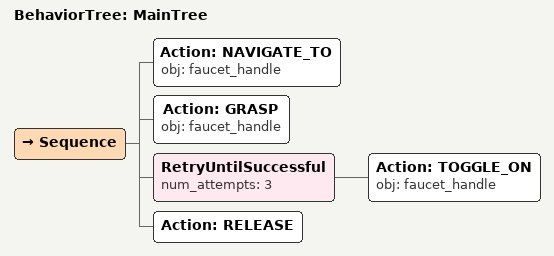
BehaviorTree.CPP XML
<root main_tree_to_execute="MainTree">
  <BehaviorTree ID="MainTree">
    <Sequence>
      <!-- Navigate to faucet_handle -->
      <Action ID="NAVIGATE_TO" obj="faucet_handle" />
      <!-- Grasp faucet_handle -->
      <Action ID="GRASP" obj="faucet_handle" />
      <!-- Retry TOGGLE_ON faucet_handle up to 3 attempts -->
      <RetryUntilSuccessful num_attempts="3">
        <!-- Toggle on faucet_handle -->
        <Action ID="TOGGLE_ON" obj="faucet_handle" />
      </RetryUntilSuccessful>
      <!-- Release -->
      <Action ID="RELEASE" />
    </Sequence>
  </BehaviorTree>
</root>
